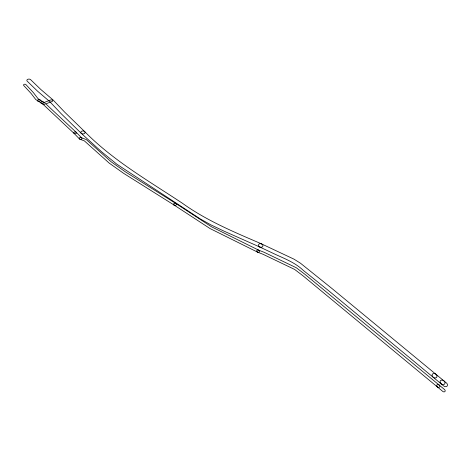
<?xml version="1.0" encoding="UTF-8"?>
<svg xmlns="http://www.w3.org/2000/svg" width="471" height="471" viewBox="0 0 471 471"><rect width="100%" height="100%" fill="white"/><g stroke="black" fill="none" stroke-linecap="round" stroke-linejoin="round"><path stroke-width="0.71" d="M79.993 139.269L84.35 140.864L109.166 163.084L123.702 173.381L174.182 205.103M258.579 250.119L264.172 252.309L296.271 267.734L304.784 274.193L439.172 385.078M257.625 252.162L263.042 254.281L294.658 269.453L302.947 275.753L437.365 386.915M261.546 243.901L256.677 241.776C230.978 230.778 205.185 219.598 182.354 203.219C148.665 180.876 113.175 160.646 84.633 131.556M259.833 247.034L224.096 231.179L210.943 224.903L200.422 219.009L116.749 164.144L101.559 151.756L81.253 133.322M261.629 243.937L293.986 259.156L300.516 263.248L331.814 288.387L446.408 382.935A2.685 2.037 35.3 0 1 447.061 386.138A2.685 2.037 35.3 0 1 443.605 385.914L441.121 383.83M259.745 246.998L275.394 254.393C285.126 258.809 295.335 262.842 303.212 270.313L328.893 290.913L441.127 383.836M258.72 250.183L211.467 226.769L175.883 203.525M257.484 252.097L210.042 228.553L174.146 205.079M175.848 203.501L125.533 171.95L111.215 161.836L86.27 139.557L81.189 137.603A1.354 0.942 2.4 0 0 79.246 138.309A1.354 0.942 2.4 0 0 80.924 139.363A1.354 0.942 2.4 0 0 81.707 137.926L76.214 132.304M38.01 101.029L35.714 99.493L31.168 93.541L23.727 85.498A1.307 0.848 0.4 0 1 24.162 84.333A1.307 0.848 0.4 0 1 25.958 84.627L33.435 92.681L37.963 98.58L44.81 102.943A1.325 0.883 1 0 1 44.869 104.191A1.325 0.883 1 0 1 42.996 104.215L38.01 101.024M439.143 385.054L444.5 389.505A1.69 1.283 35.8 0 1 444.924 391.531A1.69 1.283 35.8 0 1 442.752 391.401L437.394 386.938M76.184 132.274L45.811 103.873L52.051 101.501A1.313 0.877 1.4 0 0 52.511 100.311A1.313 0.877 1.4 0 0 50.715 99.976L43.238 102.808L42.82 104.073L74.047 133.375L79.475 138.945M84.68 131.597L64.556 112.016L53.146 100.011L40.918 89.572L30.65 79.693A2.072 1.348 0.7 0 0 27.765 79.311A2.072 1.348 0.7 0 0 27.212 81.177L37.58 91.197L49.667 101.53L61.071 113.588L81.206 133.275M440.291 382.788A2.673 2.031 35.1 0 0 444.577 384.048A2.673 2.031 35.1 0 0 442.699 380.203A2.673 2.031 35.1 0 0 440.291 382.788M436.853 386.244A1.678 1.283 35.3 0 0 439.537 387.091A1.678 1.283 35.3 0 0 438.419 384.654A1.678 1.283 35.3 0 0 436.853 386.244M258.897 246.368A2.302 1.772 16 0 0 262.789 246.38A2.302 1.772 16 0 0 260.381 243.654A2.302 1.772 16 0 0 258.897 246.368M81.601 133.57A2.149 1.49 2.6 0 0 85.068 132.716A2.149 1.49 2.6 0 0 82.166 131.032A2.149 1.49 2.6 0 0 81.601 133.57M432.313 376.146A2.655 2.019 34.3 0 0 436.576 377.418A2.655 2.019 34.3 0 0 434.751 373.603A2.655 2.019 34.3 0 0 432.313 376.146M256.925 251.655A1.448 1.119 16 0 0 259.391 251.773A1.448 1.119 16 0 0 257.99 249.995A1.448 1.119 16 0 0 256.925 251.655M41.006 102.931A1.319 0.883 0.9 0 0 43.261 102.707A1.319 0.883 0.9 0 0 41.819 101.512A1.319 0.883 0.9 0 0 41.006 102.931M74.3 133.552A1.348 0.936 2.1 0 0 76.455 132.969A1.348 0.936 2.1 0 0 74.595 131.957A1.348 0.936 2.1 0 0 74.3 133.552M37.898 100.941A1.319 0.877 0.8 0 0 40.153 100.717A1.319 0.877 0.8 0 0 38.71 99.528A1.319 0.877 0.8 0 0 37.898 100.941M174.046 205.003A1.401 1.054 8.4 0 0 176.372 204.644A1.401 1.054 8.4 0 0 174.629 203.26A1.401 1.054 8.4 0 0 174.046 205.003"/></g></svg>
